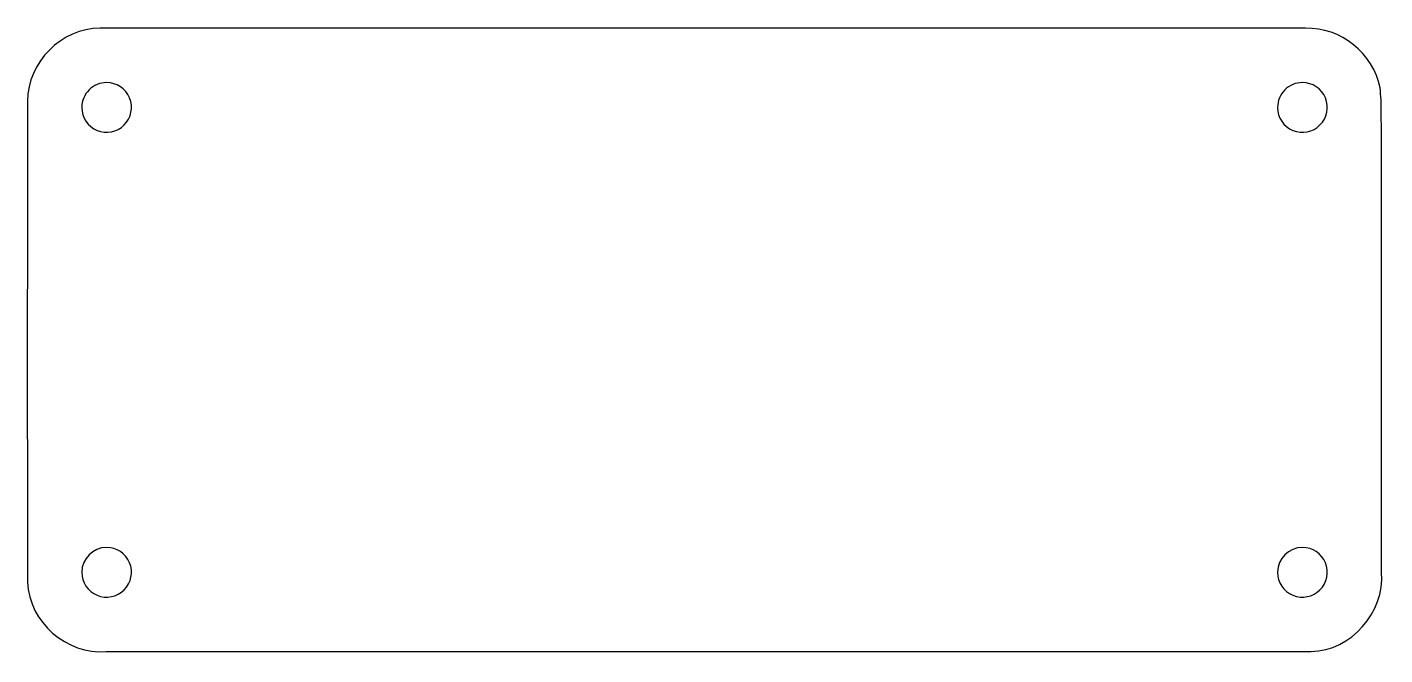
# Model space of a CAD drawing. Extents: x 245.6 to 297.5, y 273 to 297.
import ezdxf

# ---------------------------------------------------------------- set-up
doc = ezdxf.new("R2010")
doc.units = 0
doc.layers.add('Layer_1', color=7, linetype='CONTINUOUS')

msp = doc.modelspace()

# ---------------------------------------------------------------- linework, layer by layer
at = {"layer": 'Layer_1', "color": 1}
for p, q in [((297.29042, 294.705659), (297.29228, 294.705988)), ((247.65591, 293.961875), (247.65591, 293.961875)), ((293.37095, 293.961875), (293.37095, 293.961875)), ((247.65591, 276.184471), (247.65591, 276.184471)), ((293.37095, 276.184471), (293.37095, 276.184471))]:
    msp.add_line(p, q, dxfattribs=at)
for points in [[(248.35765, 296.98947), (246.88587, 296.996168), (245.58335, 295.687648), (245.58348, 294.201843)], [(294.4426, 296.990746), (279.08106, 296.988195), (263.71869, 297.002355), (248.35765, 296.98947)], [(297.29228, 294.705988), (297.03595, 296.032832), (295.77816, 297.032244), (294.4426, 296.990746)], [(248.60591, 294.911875), (248.353954, 294.911875), (248.112318, 294.811786), (247.934159, 294.633627)], [(249.483596, 294.325425), (249.336554, 294.680415), (248.990149, 294.911875), (248.60591, 294.911875)], [(294.32095, 294.911875), (294.068994, 294.911875), (293.827358, 294.811786), (293.649199, 294.633627)], [(295.198636, 294.325425), (295.051594, 294.680415), (294.705189, 294.911875), (294.32095, 294.911875)], [(247.934159, 294.633627), (247.755999, 294.455467), (247.65591, 294.213831), (247.65591, 293.961875)], [(249.277661, 293.290124), (249.54936, 293.561822), (249.630637, 293.970434), (249.483596, 294.325425)], [(293.649199, 294.633627), (293.471039, 294.455467), (293.37095, 294.213831), (293.37095, 293.961875)], [(294.992701, 293.290124), (295.2644, 293.561822), (295.345677, 293.970434), (295.198636, 294.325425)], [(297.33462, 294.247107), (297.31942, 294.399958), (297.30492, 294.552809), (297.29042, 294.705659)], [(245.58348, 294.201843), (245.57278, 288.069834), (245.56768, 281.935541), (245.58348, 275.803347)], [(247.65591, 293.961875), (247.65591, 293.577636), (247.88737, 293.231232), (248.242361, 293.08419)], [(293.37095, 293.961875), (293.37095, 293.577636), (293.60241, 293.231232), (293.957401, 293.08419)], [(297.34662, 276.188004), (297.33862, 282.207505), (297.36302, 288.22862), (297.33462, 294.247107)], [(248.242361, 293.08419), (248.597351, 292.937148), (249.005963, 293.018426), (249.277661, 293.290124)], [(293.957401, 293.08419), (294.312391, 292.937148), (294.721003, 293.018426), (294.992701, 293.290124)], [(248.60591, 277.134471), (248.081239, 277.134471), (247.65591, 276.709142), (247.65591, 276.184471)], [(249.483596, 276.54802), (249.336554, 276.903011), (248.990149, 277.134471), (248.60591, 277.134471)], [(294.32095, 277.134471), (293.796279, 277.134471), (293.37095, 276.709142), (293.37095, 276.184471)], [(295.198636, 276.54802), (295.051594, 276.903011), (294.705189, 277.134471), (294.32095, 277.134471)], [(247.65591, 276.184471), (247.65591, 275.800232), (247.88737, 275.453827), (248.242361, 275.306785)], [(249.277661, 275.51272), (249.54936, 275.784418), (249.630637, 276.19303), (249.483596, 276.54802)], [(293.37095, 276.184471), (293.37095, 275.800232), (293.60241, 275.453827), (293.957401, 275.306785)], [(294.65673, 273.156685), (296.19132, 273.180605), (297.4726, 274.652294), (297.34662, 276.188004)], [(294.992701, 275.51272), (295.2644, 275.784418), (295.345677, 276.19303), (295.198636, 276.54802)], [(245.58348, 275.803347), (245.64098, 274.278289), (247.08452, 273.027322), (248.58296, 273.151585)], [(248.242361, 275.306785), (248.597351, 275.159744), (249.005963, 275.241021), (249.277661, 275.51272)], [(293.957401, 275.306785), (294.312391, 275.159744), (294.721003, 275.241021), (294.992701, 275.51272)], [(248.58296, 273.151585), (263.94084, 273.155385), (279.29916, 273.141885), (294.65673, 273.156685)]]:
    msp.add_open_spline(points, degree=3, dxfattribs=at)

doc.saveas('drawing.dxf')
